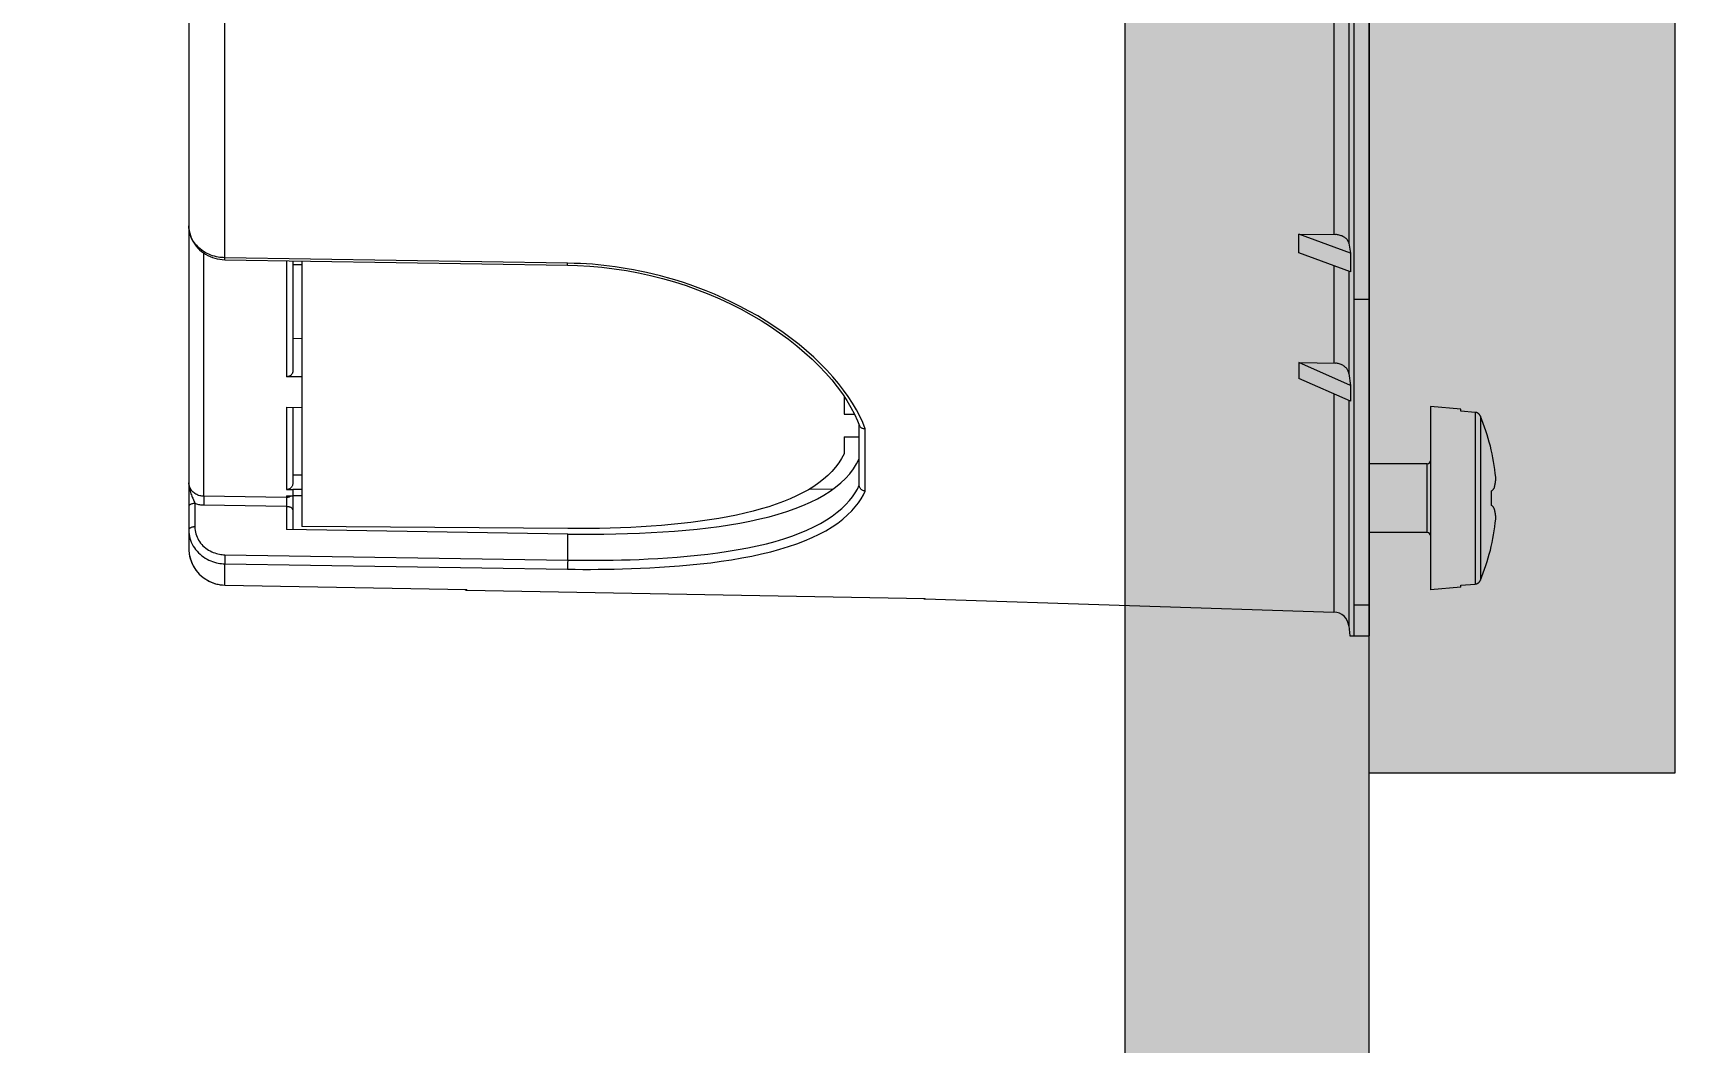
# Model space of a CAD drawing. Header units: millimetres. Extents: x -853320 to 19484, y -510814 to 9708.
# Drawn here: x 2815.6 to 2870.1, y 6505 to 6538 of the extents above; entities that cross this region are included whole.
import ezdxf
from ezdxf import colors
from ezdxf.entities.mleader import LeaderData, LeaderLine
from ezdxf.math import Vec2, Vec3

# ---------------------------------------------------------------- set-up
doc = ezdxf.new("R2010")
doc.units = ezdxf.units.MM
doc.linetypes.add('NASCOSTA', pattern=[9.525, 6.35, -3.175])
for name, color, linetype, lineweight in [('F_ARREDI', 7, 'Continuous', 5), ('F_ELETTRICO', 22, 'Continuous', 5), ('F_ELETTRODOMESTICI', 40, 'Continuous', 5), ('F_MULTI laminato OPACO', 1, 'Continuous', 5), ('F_Proiezioni', 253, 'NASCOSTA', 9)]:
    doc.layers.add(name, color=color, linetype=linetype, lineweight=lineweight)
doc.styles.add('DANZI-DIDASCALIE', font='Yu Gothic UI Light.ttf', dxfattribs={"height": 30})

# ---------------------------------------------------------------- blocks, each defined once
blk = doc.blocks.new('_Dot')
at = {"color": 0, "linetype": 'ByBlock', "lineweight": -2}
blk.add_line((-0.5, 0), (-1, 0), dxfattribs=at)
at = {"color": 0, "linetype": 'ByBlock', "const_width": 0.5}
blk.add_lwpolyline([(-0.25, 0, 1), (0.25, 0, 1)], format="xyb", close=True, dxfattribs=at)
blk = doc.blocks.new('PARETE LETTO_camera master_pianta')
at = {"layer": 'F_MULTI laminato OPACO'}
h = blk.add_hatch(color=8, dxfattribs=at)
h.dxf.hatch_style = 1
h.paths.add_polyline_path([(736848.121, 527893.136), (737218.121, 527893.136), (737218.121, 527901.136), (736848.121, 527901.136)])
at = {"layer": 'F_MULTI laminato OPACO', "color": 6}
blk.add_lwpolyline([(736848.121, 527893.136), (737218.121, 527893.136), (737218.121, 527901.136), (736848.121, 527901.136)], close=True, dxfattribs=at)
at = {"layer": 'F_MULTI laminato OPACO'}
blk.add_lwpolyline([(736858.121, 527893.136), (737208.121, 527893.136), (737208.121, 527609.136), (736858.121, 527609.136)], close=True, dxfattribs=at)
blk = doc.blocks.new('BAGNO-LAVANDERIA_pianta_sol.B')
at = {"layer": 'F_ELETTRODOMESTICI', "color": 5, "ltscale": 5}
ml = blk.add_multileader_mtext('Standard', dxfattribs=at)
ml.set_content('{\\fYu Gothic UI Light|b0|i0|c128|p34;BASAMENTO c/cassetto} ditta MIELE art.WTS 610', color=5, style='DANZI-DIDASCALIE')
ml.set_leader_properties(color=256, linetype='ByLayer', lineweight=-1)
ml.set_arrow_properties(name='DOT')
ml.build(insert=Vec2(0, 0))
ml.multileader.update_dxf_attribs({"arrow_head_size": 5, "scale": 5})
ctx = ml.context
ctx.base_point, ctx.scale, ctx.char_height, ctx.arrow_head_size, ctx.landing_gap_size, ctx.plane_origin, ctx.plane_x_axis, ctx.plane_y_axis = Vec3(865728.962, 518190.635), 5, 25, 5, 10, Vec3(865691.994, 518253.274), Vec3(0, -1), Vec3(1, 0)
notes = []
notes.append((ctx, [(0, (0, 0, 0), (0, 0), (1, 0), 1, [])]))
ctx.mtext.insert, ctx.mtext.text_direction, ctx.mtext.rotation, ctx.mtext.width, ctx.mtext.flow_direction = Vec3(865741.68, 518180.635), Vec3(0, -1), 4.712389, 471.57428, 5
ml = blk.add_multileader_mtext('Standard', dxfattribs=at)
ml.set_content('{\\fYu Gothic UI Light|b0|i0|c128|p34;LAVASCIUGA} ditta MIELE art.WTD165 WPM 8/5kg', color=5, style='DANZI-DIDASCALIE')
ml.set_leader_properties(color=256, linetype='ByLayer', lineweight=-1)
ml.set_arrow_properties(name='DOT')
ml.build(insert=Vec2(0, 0))
ml.multileader.update_dxf_attribs({"arrow_head_size": 5, "scale": 5})
ctx = ml.context
ctx.base_point, ctx.scale, ctx.char_height, ctx.arrow_head_size, ctx.landing_gap_size, ctx.plane_origin, ctx.plane_x_axis, ctx.plane_y_axis = Vec3(865852.825, 518185.277), 5, 25, 5, 10, Vec3(865819.832, 518247.915), Vec3(0, -1), Vec3(1, 0)
notes.append((ctx, [(0, (0, 0, 0), (0, 0), (1, 0), 1, [])]))
ctx.mtext.insert, ctx.mtext.text_direction, ctx.mtext.rotation, ctx.mtext.width, ctx.mtext.flow_direction = Vec3(865869.518, 518175.277), Vec3(0, -1), 4.712389, 377.01669, 5
for ctx, leaders in notes:
    for number, flags, end, landing, length, lines in leaders:
        leader = LeaderData()
        leader.index, (leader.has_last_leader_line, leader.has_dogleg_vector, leader.attachment_direction) = number, flags
        leader.last_leader_point, leader.dogleg_vector, leader.dogleg_length = Vec3(end), Vec3(landing), length
        for number, points, colour, breaks in lines:
            line = LeaderLine()
            line.index, line.vertices, line.color, line.breaks = number, Vec3.list(points), colors.encode_raw_color(colour), breaks
            leader.lines.append(line)
        ctx.leaders.append(leader)

msp = doc.modelspace()

# ---------------------------------------------------------------- hatches: boundary and pattern name
at = {"layer": 'F_ELETTRICO', "transparency": 33554508}
h = msp.add_hatch(color=5, dxfattribs=at)
h.dxf.hatch_style = 1
h.paths.add_polyline_path([(2869.361, 6513.815), (2859.361, 6513.815), (2859.361, 6593.815), (2869.361, 6593.815)])
at = {"layer": 'F_Proiezioni'}
h = msp.add_hatch(color=256, dxfattribs=at)
h.dxf.hatch_style = 1
h.paths.add_polyline_path([(2859.361, 6318.815), (2859.361, 6688.815), (2851.361, 6688.815), (2851.361, 6318.815)])

# ---------------------------------------------------------------- linework, layer by layer
at = {"layer": 'F_ELETTRICO'}
for p, q in [((2858.861, 6589.315), (2858.861, 6518.315)), ((2859.361, 6589.315), (2859.361, 6518.315)), ((2821.91, 6530.681), (2821.91, 6567.216)), ((2820.731, 6551.875), (2820.731, 6521.174)), ((2858.207, 6548.558), (2858.207, 6531.44)), ((2858.696, 6548.48), (2858.696, 6531.154)), ((2820.733, 6531.661), (2820.731, 6531.726)), ((2820.74, 6531.596), (2820.733, 6531.661)), ((2857.061, 6530.84), (2857.061, 6531.453)), ((2858.749, 6530.827), (2857.061, 6531.453)), ((2857.061, 6531.453), (2858.256, 6531.44)), ((2858.696, 6531.154), (2858.749, 6530.827)), ((2821.222, 6522.877), (2821.222, 6530.83)), ((2833.127, 6530.503), (2821.91, 6530.681)), ((2821.91, 6530.616), (2833.128, 6530.438)), ((2823.927, 6530.584), (2823.927, 6526.788)), ((2824.131, 6530.58), (2824.131, 6526.958)), ((2824.431, 6530.443), (2824.131, 6530.447)), ((2824.431, 6530.576), (2824.431, 6521.89)), ((2858.749, 6530.214), (2857.061, 6530.84)), ((2858.207, 6530.415), (2858.207, 6527.233)), ((2858.749, 6530.827), (2858.749, 6530.214)), ((2858.696, 6530.234), (2858.696, 6526.892)), ((2859.361, 6529.315), (2858.861, 6529.315)), ((2824.131, 6528.044), (2824.431, 6528.042)), ((2857.061, 6527.249), (2857.061, 6526.735)), ((2858.749, 6526.502), (2857.061, 6527.249)), ((2857.061, 6527.249), (2858.256, 6527.233)), ((2824.431, 6526.781), (2823.927, 6526.788)), ((2858.749, 6525.988), (2857.061, 6526.735)), ((2858.696, 6526.892), (2858.749, 6526.502)), ((2842.173, 6526.146), (2842.173, 6525.568)), ((2858.207, 6526.228), (2858.207, 6519.085)), ((2858.749, 6526.502), (2858.749, 6525.988)), ((2823.927, 6525.789), (2823.927, 6523.099)), ((2823.927, 6525.789), (2824.431, 6525.781)), ((2824.131, 6525.785), (2824.131, 6523.293)), ((2842.173, 6525.568), (2842.516, 6525.565)), ((2858.696, 6526.012), (2858.696, 6518.637)), ((2861.361, 6525.815), (2861.361, 6519.815)), ((2862.361, 6525.727), (2861.361, 6525.815)), ((2862.361, 6525.665), (2862.361, 6525.727)), ((2862.831, 6525.623), (2862.361, 6525.665)), ((2862.831, 6525.623), (2862.831, 6520.007)), ((2862.998, 6525.499), (2862.998, 6520.13)), ((2842.618, 6525.345), (2842.682, 6525.185)), ((2842.673, 6523.233), (2842.673, 6525.207)), ((2842.87, 6523.045), (2842.87, 6525.078)), ((2842.173, 6524.823), (2842.173, 6524.266)), ((2842.173, 6524.823), (2842.673, 6524.82)), ((2861.261, 6523.94), (2859.361, 6523.94)), ((2861.261, 6521.69), (2861.261, 6523.94)), ((2824.131, 6523.58), (2824.431, 6523.58)), ((2863.503, 6523.47), (2863.502, 6523.497)), ((2863.504, 6523.442), (2863.503, 6523.47)), ((2820.858, 6522.816), (2820.884, 6522.757)), ((2821.222, 6522.774), (2821.22, 6522.678)), ((2823.927, 6522.834), (2821.222, 6522.877)), ((2821.222, 6522.861), (2821.222, 6522.833)), ((2821.222, 6522.833), (2821.222, 6522.774)), ((2823.927, 6523.099), (2824.131, 6523.095)), ((2823.927, 6522.894), (2823.927, 6522.834)), ((2823.927, 6522.894), (2824.131, 6522.89)), ((2823.927, 6522.807), (2823.927, 6522.785)), ((2823.927, 6522.785), (2823.928, 6522.728)), ((2824.131, 6523.095), (2824.131, 6521.784)), ((2824.431, 6523.095), (2824.131, 6523.095)), ((2824.431, 6522.89), (2824.131, 6522.89)), ((2841.047, 6523.118), (2841.804, 6523.108)), ((2863.354, 6523.043), (2863.354, 6522.587)), ((2863.453, 6523.16), (2863.451, 6523.147)), ((2863.453, 6523.16), (2863.457, 6523.173)), ((2820.931, 6522.643), (2820.931, 6521.876)), ((2821.22, 6522.678), (2821.219, 6522.582)), ((2823.931, 6522.539), (2821.219, 6522.582)), ((2823.928, 6522.728), (2823.929, 6522.624)), ((2823.929, 6522.624), (2823.931, 6522.539)), ((2823.931, 6522.539), (2823.931, 6521.788)), ((2863.451, 6522.482), (2863.442, 6522.494)), ((2863.453, 6522.47), (2863.451, 6522.482)), ((2833.131, 6521.642), (2823.931, 6521.788)), ((2833.131, 6521.821), (2824.431, 6521.89)), ((2861.261, 6521.69), (2859.361, 6521.69)), ((2863.502, 6522.133), (2863.503, 6522.16)), ((2863.503, 6522.16), (2863.504, 6522.188)), ((2833.131, 6520.788), (2833.131, 6521.642)), ((2821.912, 6520.87), (2821.91, 6520.774)), ((2821.91, 6520.774), (2821.91, 6520.715)), ((2821.91, 6520.715), (2821.91, 6520.687)), ((2821.91, 6519.973), (2821.91, 6520.67)), ((2821.91, 6520.67), (2833.127, 6520.492)), ((2821.913, 6520.966), (2821.912, 6520.87)), ((2821.913, 6520.966), (2833.131, 6520.788)), ((2833.128, 6520.596), (2833.127, 6520.537)), ((2833.129, 6520.692), (2833.128, 6520.596)), ((2833.131, 6520.788), (2833.129, 6520.692)), ((2833.127, 6520.537), (2833.127, 6520.509)), ((2821.91, 6519.973), (2821.91, 6519.972)), ((2821.91, 6519.972), (2829.821, 6519.83)), ((2829.816, 6519.806), (2829.829, 6519.804)), ((2829.821, 6519.83), (2829.829, 6519.83)), ((2829.821, 6519.83), (2829.829, 6519.83)), ((2829.829, 6519.804), (2829.829, 6519.83)), ((2829.829, 6519.804), (2829.829, 6519.804)), ((2829.829, 6519.804), (2844.821, 6519.537)), ((2844.821, 6519.537), (2844.829, 6519.538)), ((2844.821, 6519.537), (2844.829, 6519.538)), ((2844.829, 6519.517), (2844.829, 6519.538)), ((2844.829, 6519.517), (2858.207, 6519.085)), ((2862.361, 6519.902), (2861.361, 6519.815)), ((2862.361, 6519.965), (2862.831, 6520.007)), ((2862.361, 6519.902), (2862.361, 6519.965)), ((2859.361, 6519.315), (2858.861, 6519.315)), ((2858.696, 6518.637), (2858.729, 6518.315)), ((2858.729, 6518.315), (2859.361, 6518.315))]:
    msp.add_line(p, q, dxfattribs=at)
at = {"layer": 'F_ELETTRICO', "color": 5}
msp.add_lwpolyline([(2869.361, 6513.815), (2859.361, 6513.815), (2859.361, 6593.815), (2869.361, 6593.815)], close=True, dxfattribs=at)
at = {"layer": 'F_ELETTRICO'}
for points in [[(2820.731, 6531.726), (2820.731, 6531.716), (2820.735, 6531.637), (2820.744, 6531.558), (2820.76, 6531.481), (2820.782, 6531.405), (2820.809, 6531.331), (2820.842, 6531.258), (2820.88, 6531.189), (2820.924, 6531.121), (2820.972, 6531.057), (2821.025, 6530.997), (2821.083, 6530.94), (2821.145, 6530.887), (2821.21, 6530.838), (2821.279, 6530.793), (2821.351, 6530.753), (2821.426, 6530.718), (2821.503, 6530.688), (2821.582, 6530.663), (2821.663, 6530.644), (2821.745, 6530.629), (2821.827, 6530.62), (2821.91, 6530.616)], [(2821.91, 6530.681), (2821.858, 6530.683), (2821.804, 6530.687), (2821.748, 6530.693), (2821.691, 6530.702), (2821.632, 6530.714), (2821.572, 6530.729), (2821.511, 6530.747), (2821.45, 6530.769), (2821.389, 6530.794), (2821.329, 6530.822), (2821.269, 6530.854), (2821.211, 6530.89), (2821.154, 6530.929), (2821.1, 6530.972), (2821.048, 6531.018), (2821, 6531.067), (2820.955, 6531.118), (2820.913, 6531.172), (2820.876, 6531.228), (2820.843, 6531.286), (2820.813, 6531.345), (2820.789, 6531.406), (2820.768, 6531.468), (2820.752, 6531.532), (2820.74, 6531.596)], [(2858.696, 6531.154), (2858.691, 6531.175), (2858.685, 6531.195), (2858.676, 6531.215), (2858.666, 6531.234), (2858.653, 6531.253), (2858.639, 6531.272), (2858.623, 6531.29), (2858.605, 6531.307), (2858.586, 6531.323), (2858.565, 6531.339), (2858.542, 6531.354), (2858.518, 6531.367), (2858.493, 6531.38), (2858.466, 6531.392), (2858.438, 6531.402), (2858.41, 6531.412), (2858.38, 6531.42), (2858.349, 6531.427), (2858.319, 6531.432), (2858.287, 6531.437), (2858.256, 6531.44)], [(2821.91, 6530.636), (2821.91, 6530.664), (2821.91, 6530.681)], [(2821.91, 6530.616), (2821.91, 6530.616), (2821.91, 6530.62), (2821.91, 6530.627), (2821.91, 6530.636)], [(2833.127, 6530.458), (2833.127, 6530.486), (2833.127, 6530.503)], [(2842.87, 6525.078), (2842.786, 6525.286), (2842.689, 6525.496), (2842.577, 6525.708), (2842.451, 6525.921), (2842.311, 6526.136), (2842.157, 6526.352), (2841.99, 6526.567), (2841.808, 6526.783), (2841.614, 6526.998), (2841.405, 6527.212), (2841.183, 6527.424), (2840.95, 6527.633), (2840.704, 6527.838), (2840.447, 6528.04), (2840.183, 6528.235), (2839.91, 6528.423), (2839.629, 6528.604), (2839.347, 6528.775), (2839.063, 6528.937), (2838.776, 6529.089), (2838.493, 6529.232), (2838.214, 6529.363), (2837.937, 6529.484), (2837.665, 6529.596), (2837.4, 6529.698), (2837.14, 6529.792), (2836.886, 6529.877), (2836.639, 6529.955), (2836.398, 6530.025), (2836.163, 6530.089), (2835.934, 6530.146), (2835.711, 6530.198), (2835.494, 6530.244), (2835.283, 6530.285), (2835.078, 6530.322), (2834.879, 6530.354), (2834.685, 6530.383), (2834.498, 6530.408), (2834.31, 6530.429), (2834.124, 6530.448), (2833.939, 6530.465), (2833.747, 6530.478), (2833.546, 6530.489), (2833.34, 6530.497), (2833.127, 6530.503)], [(2833.128, 6530.438), (2833.127, 6530.438), (2833.127, 6530.442), (2833.127, 6530.449), (2833.127, 6530.458)], [(2833.128, 6530.438), (2833.451, 6530.428), (2833.85, 6530.406), (2834.25, 6530.37), (2834.65, 6530.322), (2835.05, 6530.26), (2835.447, 6530.186), (2835.842, 6530.1), (2836.234, 6530.001), (2836.621, 6529.89), (2837.003, 6529.767), (2837.378, 6529.634), (2837.747, 6529.489), (2838.107, 6529.334), (2838.459, 6529.169), (2838.802, 6528.996), (2839.135, 6528.814), (2839.457, 6528.623), (2839.767, 6528.426), (2840.066, 6528.223), (2840.351, 6528.014), (2840.624, 6527.8), (2840.882, 6527.581), (2841.127, 6527.36), (2841.356, 6527.136), (2841.57, 6526.91), (2841.769, 6526.683), (2841.951, 6526.456), (2842.118, 6526.23)], [(2858.696, 6526.892), (2858.691, 6526.917), (2858.685, 6526.941), (2858.676, 6526.965), (2858.666, 6526.988), (2858.653, 6527.011), (2858.639, 6527.033), (2858.623, 6527.054), (2858.605, 6527.075), (2858.586, 6527.094), (2858.565, 6527.113), (2858.542, 6527.13), (2858.518, 6527.147), (2858.493, 6527.162), (2858.466, 6527.176), (2858.438, 6527.188), (2858.41, 6527.199), (2858.38, 6527.209), (2858.349, 6527.217), (2858.319, 6527.224), (2858.287, 6527.229), (2858.256, 6527.233)], [(2824.131, 6526.958), (2824.13, 6526.94), (2824.126, 6526.922), (2824.121, 6526.905), (2824.113, 6526.889), (2824.103, 6526.872), (2824.092, 6526.857), (2824.078, 6526.844), (2824.063, 6526.831), (2824.047, 6526.82), (2824.029, 6526.81), (2824.01, 6526.802), (2823.99, 6526.796), (2823.97, 6526.792), (2823.949, 6526.789), (2823.927, 6526.788)], [(2842.118, 6526.23), (2842.268, 6526.005), (2842.401, 6525.782), (2842.518, 6525.562), (2842.618, 6525.345)], [(2862.998, 6525.499), (2862.993, 6525.511), (2862.987, 6525.521), (2862.981, 6525.532), (2862.974, 6525.542), (2862.966, 6525.551), (2862.958, 6525.561), (2862.95, 6525.569), (2862.941, 6525.577), (2862.931, 6525.585), (2862.921, 6525.592), (2862.911, 6525.598), (2862.9, 6525.604), (2862.889, 6525.608), (2862.878, 6525.613), (2862.867, 6525.616), (2862.855, 6525.619), (2862.843, 6525.621), (2862.831, 6525.623)], [(2842.711, 6525.139), (2842.699, 6525.153), (2842.69, 6525.168), (2842.682, 6525.185)], [(2842.87, 6525.078), (2842.849, 6525.078), (2842.829, 6525.08), (2842.809, 6525.084), (2842.789, 6525.089), (2842.771, 6525.096), (2842.754, 6525.104), (2842.738, 6525.115), (2842.724, 6525.126), (2842.711, 6525.139)], [(2842.173, 6524.266), (2842.093, 6524.115), (2841.999, 6523.969), (2841.894, 6523.828), (2841.775, 6523.693), (2841.645, 6523.562), (2841.503, 6523.437), (2841.349, 6523.317), (2841.183, 6523.202), (2841.006, 6523.092), (2840.818, 6522.987), (2840.618, 6522.888), (2840.408, 6522.793), (2840.187, 6522.703), (2839.955, 6522.617), (2839.713, 6522.537), (2839.462, 6522.461), (2839.201, 6522.391), (2838.931, 6522.324), (2838.653, 6522.263), (2838.367, 6522.206), (2838.073, 6522.153), (2837.773, 6522.105), (2837.467, 6522.061), (2837.156, 6522.021), (2836.84, 6521.985), (2836.519, 6521.954), (2836.195, 6521.925), (2835.866, 6521.9), (2835.535, 6521.879), (2835.199, 6521.861), (2834.861, 6521.847), (2834.52, 6521.835), (2834.176, 6521.827), (2833.829, 6521.822), (2833.481, 6521.82), (2833.131, 6521.821)], [(2833.131, 6521.642), (2833.523, 6521.637), (2833.915, 6521.636), (2834.308, 6521.639), (2834.701, 6521.645), (2835.092, 6521.655), (2835.481, 6521.669), (2835.866, 6521.688), (2836.247, 6521.71), (2836.625, 6521.737), (2836.998, 6521.768), (2837.366, 6521.804), (2837.728, 6521.846), (2838.082, 6521.892), (2838.427, 6521.944), (2838.765, 6522.001), (2839.094, 6522.065), (2839.413, 6522.134), (2839.721, 6522.209), (2840.017, 6522.291), (2840.3, 6522.379), (2840.571, 6522.473), (2840.828, 6522.574), (2841.072, 6522.682), (2841.301, 6522.796), (2841.516, 6522.917), (2841.715, 6523.043), (2841.899, 6523.177), (2842.068, 6523.317), (2842.221, 6523.463), (2842.359, 6523.615), (2842.48, 6523.773), (2842.585, 6523.936), (2842.673, 6524.104)], [(2820.731, 6523.32), (2820.733, 6523.261), (2820.738, 6523.204), (2820.746, 6523.15), (2820.757, 6523.098), (2820.77, 6523.049), (2820.785, 6523.003), (2820.799, 6522.96), (2820.815, 6522.92), (2820.83, 6522.883), (2820.845, 6522.848), (2820.858, 6522.816)], [(2821.222, 6522.877), (2821.187, 6522.879), (2821.153, 6522.883), (2821.119, 6522.888), (2821.086, 6522.896), (2821.053, 6522.906), (2821.021, 6522.918), (2820.99, 6522.932), (2820.96, 6522.948), (2820.931, 6522.966), (2820.903, 6522.986), (2820.876, 6523.008), (2820.851, 6523.032), (2820.828, 6523.058), (2820.806, 6523.086), (2820.787, 6523.116), (2820.77, 6523.148), (2820.756, 6523.181), (2820.745, 6523.215), (2820.737, 6523.25), (2820.732, 6523.285), (2820.731, 6523.32)], [(2824.131, 6523.293), (2824.13, 6523.272), (2824.126, 6523.252), (2824.121, 6523.232), (2824.113, 6523.213), (2824.103, 6523.195), (2824.092, 6523.178), (2824.078, 6523.162), (2824.063, 6523.147), (2824.047, 6523.135), (2824.029, 6523.124), (2824.01, 6523.115), (2823.99, 6523.108), (2823.97, 6523.103), (2823.949, 6523.1), (2823.927, 6523.099)], [(2863.457, 6523.173), (2863.46, 6523.186), (2863.463, 6523.199), (2863.467, 6523.212), (2863.47, 6523.225), (2863.473, 6523.238), (2863.475, 6523.251), (2863.478, 6523.264), (2863.481, 6523.277), (2863.483, 6523.29), (2863.485, 6523.302), (2863.488, 6523.315), (2863.49, 6523.328), (2863.492, 6523.341), (2863.494, 6523.354), (2863.496, 6523.368), (2863.498, 6523.382), (2863.499, 6523.396), (2863.501, 6523.411), (2863.503, 6523.427), (2863.504, 6523.442)], [(2820.884, 6522.757), (2820.915, 6522.684), (2820.924, 6522.663), (2820.931, 6522.643)], [(2821.222, 6522.877), (2821.222, 6522.871), (2821.222, 6522.861)], [(2824.01, 6522.85), (2823.99, 6522.843), (2823.969, 6522.838), (2823.948, 6522.835), (2823.927, 6522.834)], [(2823.927, 6522.834), (2823.927, 6522.83), (2823.927, 6522.824), (2823.927, 6522.807)], [(2824.047, 6522.87), (2824.029, 6522.859), (2824.01, 6522.85)], [(2824.072, 6522.891), (2824.063, 6522.883), (2824.047, 6522.87)], [(2833.127, 6520.492), (2833.375, 6520.489), (2833.624, 6520.487), (2833.877, 6520.487), (2834.129, 6520.488), (2834.384, 6520.491), (2834.649, 6520.495), (2834.928, 6520.502), (2835.217, 6520.51), (2835.515, 6520.522), (2835.822, 6520.536), (2836.138, 6520.554), (2836.461, 6520.575), (2836.792, 6520.601), (2837.13, 6520.631), (2837.47, 6520.665), (2837.812, 6520.705), (2838.156, 6520.751), (2838.494, 6520.802), (2838.826, 6520.858), (2839.153, 6520.921), (2839.469, 6520.989), (2839.775, 6521.063), (2840.07, 6521.143), (2840.354, 6521.229), (2840.624, 6521.321), (2840.883, 6521.419), (2841.128, 6521.524), (2841.36, 6521.634), (2841.578, 6521.751), (2841.78, 6521.873), (2841.967, 6522), (2842.138, 6522.132), (2842.291, 6522.265), (2842.425, 6522.398), (2842.542, 6522.53), (2842.644, 6522.662), (2842.734, 6522.792), (2842.809, 6522.919), (2842.87, 6523.045)], [(2833.131, 6520.788), (2833.372, 6520.785), (2833.617, 6520.783), (2833.864, 6520.782), (2834.111, 6520.783), (2834.359, 6520.785), (2834.619, 6520.789), (2834.892, 6520.795), (2835.174, 6520.803), (2835.466, 6520.814), (2835.767, 6520.827), (2836.075, 6520.843), (2836.391, 6520.863), (2836.715, 6520.887), (2837.045, 6520.915), (2837.378, 6520.948), (2837.713, 6520.986), (2838.048, 6521.029), (2838.379, 6521.077), (2838.705, 6521.131), (2839.024, 6521.19), (2839.334, 6521.255), (2839.634, 6521.326), (2839.923, 6521.402), (2840.2, 6521.484), (2840.466, 6521.573), (2840.719, 6521.666), (2840.959, 6521.766), (2841.187, 6521.873), (2841.401, 6521.985), (2841.6, 6522.102), (2841.784, 6522.225), (2841.952, 6522.352), (2842.102, 6522.48), (2842.234, 6522.609), (2842.35, 6522.737), (2842.451, 6522.864), (2842.537, 6522.99), (2842.611, 6523.114), (2842.673, 6523.236)], [(2842.87, 6523.045), (2842.849, 6523.047), (2842.829, 6523.052), (2842.809, 6523.057), (2842.79, 6523.065), (2842.771, 6523.075), (2842.754, 6523.086), (2842.738, 6523.099), (2842.723, 6523.113), (2842.71, 6523.128), (2842.699, 6523.144), (2842.69, 6523.161), (2842.683, 6523.179), (2842.678, 6523.197), (2842.674, 6523.215), (2842.673, 6523.233)], [(2863.354, 6523.043), (2863.367, 6523.055), (2863.379, 6523.066), (2863.39, 6523.078), (2863.402, 6523.09), (2863.412, 6523.101), (2863.423, 6523.113), (2863.432, 6523.124), (2863.442, 6523.136), (2863.451, 6523.147)], [(2820.931, 6522.643), (2820.91, 6522.643), (2820.889, 6522.641), (2820.869, 6522.638), (2820.849, 6522.635), (2820.831, 6522.63), (2820.813, 6522.624), (2820.797, 6522.617), (2820.782, 6522.61), (2820.769, 6522.602), (2820.758, 6522.593), (2820.748, 6522.584), (2820.741, 6522.574), (2820.735, 6522.564), (2820.732, 6522.554), (2820.731, 6522.543)], [(2821.219, 6522.582), (2821.185, 6522.583), (2821.152, 6522.586), (2821.12, 6522.59), (2821.087, 6522.595), (2821.055, 6522.602), (2821.023, 6522.61), (2820.992, 6522.62), (2820.961, 6522.631), (2820.931, 6522.643)], [(2824.131, 6522.439), (2824.13, 6522.449), (2824.126, 6522.459), (2824.121, 6522.469), (2824.114, 6522.479), (2824.104, 6522.489), (2824.093, 6522.497), (2824.079, 6522.505), (2824.065, 6522.513), (2824.048, 6522.519), (2824.031, 6522.525), (2824.012, 6522.53), (2823.993, 6522.534), (2823.972, 6522.536), (2823.952, 6522.538), (2823.931, 6522.539)], [(2863.442, 6522.494), (2863.433, 6522.506), (2863.423, 6522.517), (2863.412, 6522.529), (2863.402, 6522.54), (2863.39, 6522.552), (2863.379, 6522.564), (2863.367, 6522.575), (2863.354, 6522.587)], [(2863.504, 6522.188), (2863.503, 6522.203), (2863.501, 6522.219), (2863.499, 6522.234), (2863.498, 6522.248), (2863.496, 6522.262), (2863.494, 6522.275), (2863.492, 6522.289), (2863.49, 6522.302), (2863.488, 6522.315), (2863.485, 6522.327), (2863.483, 6522.34), (2863.481, 6522.353), (2863.478, 6522.366), (2863.475, 6522.379), (2863.473, 6522.392), (2863.47, 6522.405), (2863.467, 6522.418), (2863.463, 6522.431), (2863.46, 6522.444), (2863.457, 6522.457), (2863.453, 6522.47)], [(2820.931, 6521.876), (2820.91, 6521.876), (2820.889, 6521.874), (2820.869, 6521.871), (2820.849, 6521.868), (2820.831, 6521.863), (2820.813, 6521.857), (2820.797, 6521.85), (2820.782, 6521.843), (2820.769, 6521.835), (2820.758, 6521.826), (2820.748, 6521.817), (2820.741, 6521.807), (2820.735, 6521.797), (2820.732, 6521.787), (2820.731, 6521.776)], [(2820.731, 6521.776), (2820.733, 6521.707), (2820.74, 6521.638), (2820.752, 6521.57), (2820.768, 6521.503), (2820.789, 6521.437), (2820.813, 6521.372), (2820.843, 6521.309), (2820.876, 6521.248), (2820.913, 6521.189), (2820.955, 6521.132), (2821, 6521.078), (2821.048, 6521.026), (2821.1, 6520.978), (2821.154, 6520.933), (2821.211, 6520.891), (2821.269, 6520.853), (2821.329, 6520.819), (2821.389, 6520.789), (2821.45, 6520.763), (2821.511, 6520.74), (2821.572, 6520.721), (2821.632, 6520.705), (2821.691, 6520.692), (2821.748, 6520.683), (2821.804, 6520.676), (2821.858, 6520.672), (2821.91, 6520.67)], [(2820.931, 6521.876), (2820.933, 6521.819), (2820.939, 6521.763), (2820.948, 6521.707), (2820.962, 6521.652), (2820.979, 6521.597), (2821, 6521.544), (2821.024, 6521.492), (2821.052, 6521.442), (2821.083, 6521.393), (2821.117, 6521.346), (2821.155, 6521.301), (2821.195, 6521.259), (2821.238, 6521.219), (2821.284, 6521.182), (2821.331, 6521.147), (2821.379, 6521.116), (2821.429, 6521.088), (2821.479, 6521.063), (2821.53, 6521.042), (2821.581, 6521.023), (2821.632, 6521.007), (2821.681, 6520.994), (2821.731, 6520.984), (2821.779, 6520.976), (2821.825, 6520.97), (2821.87, 6520.967), (2821.913, 6520.966)], [(2820.731, 6521.174), (2820.733, 6521.097), (2820.741, 6521.019), (2820.744, 6520.998)], [(2820.744, 6520.998), (2820.757, 6520.923), (2820.778, 6520.841), (2820.804, 6520.761), (2820.836, 6520.682), (2820.873, 6520.606), (2820.916, 6520.533), (2820.963, 6520.463), (2821.016, 6520.397), (2821.073, 6520.334), (2821.134, 6520.276), (2821.199, 6520.222), (2821.268, 6520.172), (2821.34, 6520.128), (2821.415, 6520.089), (2821.492, 6520.055), (2821.572, 6520.027), (2821.653, 6520.005), (2821.736, 6519.988), (2821.819, 6519.977), (2821.91, 6519.972)], [(2820.744, 6520.998), (2820.753, 6520.942), (2820.771, 6520.867), (2820.793, 6520.792), (2820.82, 6520.719), (2820.852, 6520.648), (2820.888, 6520.579), (2820.929, 6520.513), (2820.974, 6520.45), (2821.023, 6520.389), (2821.075, 6520.332)], [(2821.91, 6520.687), (2821.91, 6520.677), (2821.91, 6520.67)], [(2821.131, 6520.278), (2821.191, 6520.228), (2821.254, 6520.182), (2821.319, 6520.141), (2821.387, 6520.103), (2821.457, 6520.07), (2821.53, 6520.042), (2821.604, 6520.018), (2821.679, 6519.999), (2821.755, 6519.985), (2821.832, 6519.977), (2821.91, 6519.973)], [(2833.127, 6520.509), (2833.127, 6520.499), (2833.127, 6520.492)], [(2862.831, 6520.007), (2862.843, 6520.008), (2862.855, 6520.011), (2862.867, 6520.014), (2862.878, 6520.017), (2862.89, 6520.022), (2862.901, 6520.027), (2862.911, 6520.032), (2862.922, 6520.039), (2862.932, 6520.045), (2862.941, 6520.053), (2862.95, 6520.061), (2862.959, 6520.07), (2862.966, 6520.079), (2862.974, 6520.088), (2862.981, 6520.098), (2862.987, 6520.109), (2862.993, 6520.119), (2862.998, 6520.13)], [(2829.763, 6519.831), (2829.769, 6519.826), (2829.78, 6519.818), (2829.791, 6519.813), (2829.804, 6519.808), (2829.816, 6519.806)]]:
    msp.add_lwpolyline(points, dxfattribs=at)
for centre, radius, start, end in [((2856.561, 6522.815), 6.974, 5.6109, 22.6383), ((2861.261, 6524.04), 0.1, 270, 359.9999), ((2861.261, 6521.59), 0.1, 0.0001, 90), ((2856.561, 6522.815), 6.974, 337.3617, 354.3891), ((2829.831, 6519.904), 0.1, 226.888, 268.9794), ((2844.831, 6519.617), 0.1, 231.9924, 269), ((2858.198, 6518.585), 0.5, 6, 89)]:
    msp.add_arc(centre, radius, start, end, dxfattribs=at)
at = {"layer": 'F_Proiezioni'}
for points in [[(2859.361, 6318.815), (2859.361, 6688.815), (2851.361, 6688.815), (2851.361, 6318.815)], [(2859.361, 6328.815), (2859.361, 6678.815), (3143.361, 6678.815), (3143.361, 6328.815)]]:
    msp.add_lwpolyline(points, close=True, dxfattribs=at)

# ---------------------------------------------------------------- block references
at = {"layer": 'F_ARREDI', "color": 2, "lineweight": 5}
msp.add_blockref('BAGNO-LAVANDERIA_pianta_sol.B', (-853319.899, -510814.178), dxfattribs=at)
at = {"layer": 'F_ARREDI', "color": 2, "lineweight": 5, "rotation": 89.99999999999999}
msp.add_blockref('PARETE LETTO_camera master_pianta', (530752.497, -730529.306), dxfattribs=at)

doc.saveas('drawing.dxf')
